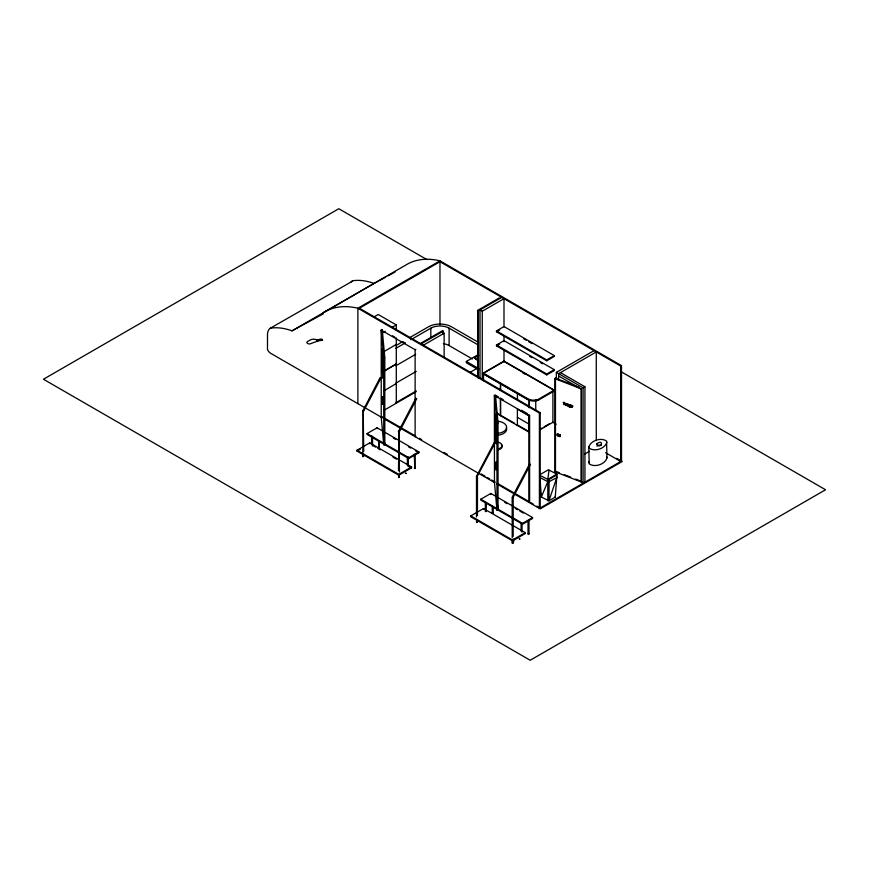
<?xml version="1.0" encoding="UTF-8"?>
<svg xmlns="http://www.w3.org/2000/svg" width="869" height="869" viewBox="0 0 869 869"><rect width="100%" height="100%" fill="white"/><g stroke="black" fill="none" stroke-linecap="round" stroke-linejoin="round"><path stroke-width="1.3" d="M539.931 474.659L547.644 470.205A1.151 0.663 0 0 1 549.034 470.107L556.779 474.094A1.108 0.641 0 0 1 556.779 475.006L549.132 479.427L548.936 500.816L555.258 497.166L556.779 476.766A1.108 0.641 0 0 1 556.779 477.668L548.936 500.816L541.224 496.981L541.148 493.885M566.675 404.682L566.479 405.258M565.274 404.172L566.154 403.661M547.818 500.816L547.785 479.427L549.034 470.107M588.813 447.046C590.714 440.54 601.076 437.161 606.562 441.061L606.964 457.909C605.074 464.415 594.7 467.783 589.225 463.894L588.813 447.046L589.225 448.165C594.7 452.054 605.074 448.686 606.964 442.18M588.813 462.775L589.03 461.493M566.675 405.486L566.925 404.487A1.369 0.923 49.4 0 0 566.784 404.052L566.707 403.933M363.709 410.82L362.786 410.874L363.557 411.2L381.046 377.885M363.687 456.529L362.829 456.464M378.526 447.546L379.481 447.546M398.48 470.661L399.012 431.263L399.436 472.008M399.436 431.567L398.447 431.524L415.914 398.198M398.48 477.331L399.436 477.331M414.296 468.228L415.252 468.228M476.494 516.925L476.494 476.418L477.374 476.299L476.918 476.723M476.494 522.247L477.45 522.247M493.223 506.855L493.223 513.275L492.343 513.09M512.982 497.6C512.493 497.383 512.297 496.601 513.003 497.622L530.492 464.307M512.221 543.006L513.177 543.006M528.037 533.892L528.993 533.892L528.037 533.957L528.037 521.183M539.931 477.559L547.785 481.643L541.333 497.068L540.116 480.155M362.84 410.852L380.198 377.439M416.762 398.643L399.273 431.969L398.795 431.687M494.559 441.919L476.451 476.429L477.027 476.766L494.776 443.548M529.655 463.861L512.167 497.187L512.221 537.672M575.691 479.091L582.013 481.556L581.437 482.056L554.9 471.715L554.9 378.623L555.476 378.124L579.482 387.476M563.221 402.575L564.785 403.183L564.133 402.923C564.969 407.767 561.885 399.849 564.807 402.934M563.872 404.661L563.894 402.803M567.251 403.879C567.783 403.466 567.207 408.68 568 404.172M568.641 404.454L568.641 406.29L569.586 406.855L568.38 406.41L568.38 404.357L568.402 406.388M569.923 404.954L571.107 405.388L570.183 405.28L571.052 406.236L570.183 406.149L570.183 406.888L571.085 407.463L569.923 407.007L569.945 404.932L571.107 405.388M571.291 405.486C574.235 404.628 571.074 410.19 571.965 405.953L571.291 405.486L572.888 406.073M557.322 433.968L560.092 434.902L559.973 436.607L557.322 435.586L557.322 433.968L560.092 434.902M557.322 435.586L557.442 433.87M554.9 471.715L555.476 471.226L555.476 378.124M596.807 446.069L599.154 445.069L601.087 445.352M555.258 497.166L555.258 496.416M566.251 403.531L565.1 403.542L565.556 405.236M539.931 475.343L547.785 479.427L556.779 474.094L556.779 477.668L549.034 481.687L547.785 481.643M382.414 417.815L270.683 353.303A5.572 3.215 60 0 1 267.489 349.577L267.489 334.847A14.806 8.549 60 0 1 270.259 328.243L353.303 280.687A84.25 48.642 60 0 1 374.072 283.446L385.695 277.135M323.344 312.666L405.443 265.273A110.2 63.622 60 0 1 439.975 260.841L621.509 365.643L621.509 461.048L539.399 508.452L539.399 413.036L357.876 308.234A110.2 63.622 60 0 0 323.344 312.666L323.344 313.807L291.973 330.85A84.25 48.642 60 0 0 271.204 328.091L270.259 328.243M291.973 330.85L374.072 283.446M439.975 260.841L357.876 308.234L357.876 403.651M621.509 365.643L620.748 366.077L439.975 261.71L359.386 308.234L540.16 412.601L540.16 508.017M373.779 317.055L378.211 314.502L396.286 324.93L396.286 330.133M383.74 444.765L383.74 357.789L381.23 330.155L382.295 330.122L384.804 357.756L384.804 444.732L383.74 444.765L381.23 417.131L381.23 330.155L381.98 329.72M381.893 333.251L385.217 331.328M391.865 327.494L396.286 324.93M384.109 351.543L396.286 344.417M395.743 345.688L402.749 341.636M409.766 337.596L428.46 326.798A16.283 9.396 0 0 1 451.489 326.798L478.2 342.223M395.786 348.415L405.139 343.016M410.972 339.638L430.839 328.167A12.916 7.463 0 0 1 449.11 328.167L478.146 344.939M477.635 377.602L477.635 310.418L499.099 298.024L499.86 298.458M421.15 343.896L443.212 331.165L443.212 333.848M477.635 310.418L478.384 310.852L501.739 297.361M381.23 330.155L415.121 349.718L415.871 349.284M423.409 345.199L444.135 333.24L444.135 357.42M480.014 378.449L480.014 309.907L482.273 311.211L503.998 298.664L503.998 326.885M384.109 371.02L396.286 363.981L384.109 371.106M395.786 365.806L415.654 354.335M395.656 383.272L416.251 371.389M384.109 390.681L396.286 383.555M496.471 330.904L503.998 326.559L554.27 355.584L554.27 356.453L546.731 360.798L496.471 331.773L496.471 330.904L546.731 359.929L554.27 355.584M496.471 331.773L499.697 329.916M478.765 369.944L466.338 362.764L466.338 361.461L478.526 354.433M395.656 402.847L416.251 390.952M496.471 344.993L503.998 340.648L554.27 369.673L554.27 370.542L546.731 374.887L496.471 345.862L496.471 344.993L546.731 374.018L554.27 369.673M477.917 360.635L474.42 358.006L478.678 355.54M384.109 410.244L416.012 391.821M496.471 345.862L499.697 344.005M381.98 416.696L381.23 417.131L382.295 417.098M470.042 372.366L476.994 368.358M367.055 433.577L377.092 427.787L418.847 451.891L418.847 452.76L408.821 458.56L367.055 434.446L367.055 433.577L408.821 457.691L418.847 451.891M483.501 374.17L483.121 373.518L503.998 361.461L552.901 389.692M357.018 450.24L369.77 442.875L411.537 466.99L411.537 467.859L398.784 475.224L357.018 451.109L357.018 450.24L398.784 474.355L411.537 466.99M357.018 451.109L360.494 449.099M415.871 436.26L415.121 436.694L415.121 349.718M496.97 510.136L496.97 423.16L494.461 395.525L495.526 395.493L498.035 423.127L498.035 510.103L496.97 510.136L494.461 482.501L494.385 395.482L495.134 395.047L498.589 397.035M556.356 379.101L556.356 372.377L594.016 350.642M537.922 399.544L554.27 390.105L554.27 390.974L537.922 400.413A8.831 5.105 0 0 1 528.776 400.174L483.283 373.92L483.283 373.051L528.776 399.305A8.831 5.105 0 0 0 537.922 399.544L537.922 400.413M528.863 415.382L529.612 414.947L529.612 501.924L528.863 502.358L528.863 415.382L494.385 395.482M539.399 413.036L540.16 412.601M556.356 372.377L583.088 387.813L584.935 386.748L584.935 482.165M539.758 429.319L541.963 428.048M544.168 426.777L549.697 423.583M540.322 429.579L552.901 422.312L552.901 391.886M494.385 482.458L495.134 482.023M497.785 497.47L532.588 517.566L532.588 518.435L522.551 524.224L480.796 500.109L480.796 499.24L490.822 493.451L495.46 496.134M470.759 515.904L483.512 508.55L525.267 532.654L525.267 533.523L512.525 540.887L470.759 516.773L470.759 515.904L512.525 540.018L525.267 532.654M584.859 453.944L589.421 451.304M480.796 499.24L522.551 523.355L532.588 517.566M388.008 275.875L394.982 272.084M565.295 404.15L566.501 405.236M549.034 479.471L547.785 479.427M318.173 340.844L310.135 343.852A1.608 0.923 0 0 1 308.202 343.7L307.061 343.049A2.433 1.412 0 0 1 307.604 341.528L310.2 340.029A4.856 2.803 0 0 1 313.361 339.214L314.067 339.225A4.856 2.803 0 0 1 316.664 339.822L318.173 340.844L322.616 340.224L322.051 339.377A1.173 0.673 0 0 0 320.976 339.04L316.924 339.964M566.566 405.541L565.73 405.388M381.925 348.697L383.033 360.983L383.033 378.384L381.925 366.099L381.925 348.697L382.99 348.665M383.74 357.789L384.804 357.756M383.033 360.983L384.098 360.95M381.925 366.099L382.99 366.066L383.653 373.431M381.654 396.992L383.088 396.948L383.555 402.141L383.555 404.183L382.121 404.226L381.654 396.992L382.121 404.226M382.121 402.184L383.555 402.141M496.97 423.16L498.035 423.127M496.275 426.353L495.156 414.078L495.156 431.469L496.221 431.437L496.666 436.347M494.885 462.373L496.318 462.33L496.796 467.511L496.796 469.553L495.352 469.597L494.885 462.373L495.352 469.597M495.352 467.555L496.796 467.511M529.112 407.767L529.297 399.707A8.657 4.997 0 0 0 530.133 399.859M497.057 413.742L529.297 432.327M554.9 378.623L581.437 388.954L581.437 482.056M557.442 435.478L560.092 436.51M555.476 471.226L559.267 472.703M564.318 474.67L570.64 477.124M398.426 431.524L398.817 431.752M399.153 431.926L398.502 431.578M426.972 259.635L338.801 208.734L43.45 379.242L530.199 660.266L825.55 489.758L620.977 371.639M523.877 338.899L526.212 340.246M528.548 341.604L532.056 343.624M560.451 372.616L584.935 386.748M529.721 356.366L532.056 357.713M540.236 362.438L542.582 363.785M558.615 375.995L581.242 389.062L581.242 482.165L583.088 483.229L583.088 387.813M554.27 390.105L503.998 361.091L482.501 373.507L482.501 374.376L483.501 373.8L528.982 400.055M522.693 372.834L525.028 374.181M443.212 331.165L442.451 330.72L420.987 343.114L421.737 343.548M441.876 331.925L444.135 333.24M474.42 358.006L477.917 360.027M443.32 343.635A12.916 7.463 0 0 1 449.11 345.569L472.345 358.973M466.338 361.461L478.765 368.641M616.816 458.343L622.258 461.482L540.16 508.886L496.927 483.924M552.673 422.171L556.193 424.213M605.595 452.738L620.748 461.482L620.748 366.077M392.495 335.792L394.841 337.139M403.02 341.865L405.356 343.212M500.881 398.36L503.184 399.697M521.563 410.309L527.309 413.622M529.188 415.99L517.392 409.093L517.392 425.484M517.392 417.326L529.188 424.224M497.22 413.264L499.523 414.6M501.837 415.936L514.557 423.268M516.87 424.604L529.579 431.947M384.022 417.87L415.501 436.042M419.369 438.28L421.704 439.627M443.853 452.412L447.35 454.433M481.154 473.953L485.021 476.19M487.324 477.515L489.627 478.841M491.637 480.003L493.972 481.35M497.752 483.533L529.178 501.674M530.785 502.608L533.131 503.955M536.857 506.116L539.062 507.377M384.75 419.162L494.591 482.577M393.331 438.03L395.645 439.366M408.408 446.742L410.733 448.078M415.371 450.75L418.847 452.76M504.748 502.358L507.061 503.694M515.187 508.387L517.511 509.723M519.825 511.059L523.301 513.068M373.257 445.754L375.571 447.101M377.896 448.437L380.209 449.773M392.973 457.148L396.449 459.158M408.05 465.849L411.537 467.859M566.273 403.781L566.653 404.704M522.03 532.165L522.052 523.779M606.562 456.79L606.964 457.909M495.156 431.469L496.275 443.755L496.221 420.737M497.557 504.846L498.035 510.103M383.555 404.183L383.088 396.948M384.565 442.104L384.804 444.732M596.275 440.626L596.275 351.945L558.615 373.681L558.615 380.046M559.973 435L559.973 436.607M553.281 389.92L553.281 390.789M546.731 359.929L546.731 360.798M546.731 374.018L546.731 374.887M535.749 399.599L535.749 410.038M529.188 399.686L529.188 406.464M529.188 432.295L529.188 415.903L529.112 432.165M528.993 519.912L528.993 533.957M528.776 399.305L528.776 400.174M522.551 523.355L522.551 524.224M521.107 522.562L521.107 531.078M517.392 393.364L517.468 399.773M513.177 497.166L513.177 536.325M513.177 538.954C515.176 542.571 511.102 545.732 512.221 540.301M512.525 540.018L512.525 540.887M503.998 336.292L503.998 341.669M503.998 349.729L503.998 361.83M500.522 390.311L500.522 383.62L500.446 390.268M500.522 398.35L500.522 415.751L500.446 398.306M496.318 462.33L496.318 464.372M495.526 395.493L495.526 398.165M495.134 396.383L495.134 399.067M492.267 505.584L492.267 513.275M490.822 493.451L490.822 494.32M486.282 503.086L486.282 511.602M485.337 501.88L485.337 511.602M483.512 508.55L483.512 509.419M483.501 372.931L483.501 380.785M482.273 311.211L482.273 379.753M478.384 310.852L478.384 378.037M477.45 476.418L477.45 515.578M477.45 519.553L476.918 522.551L476.494 519.553M449.11 328.167L449.11 345.569M439.975 261.71L439.975 324.865M430.839 328.167L430.839 337.541M415.252 454.248L414.828 468.532L414.296 454.313M408.821 457.691L408.821 458.56M408.321 456.964L408.321 466.631M407.365 456.964L407.365 465.415M399.436 474.637L398.904 477.646L398.48 474.637M398.784 474.355L398.784 475.224M396.286 337.922L396.286 403.216M382.99 358.039L382.99 366.066M382.295 330.122L382.295 335.467M381.98 331.056L381.98 336.412M379.481 441.191L378.949 447.85L378.526 441.191M377.092 427.787L377.092 428.656M372.551 436.216L372.551 445.938M371.595 436.216L371.595 444.732M369.77 442.875L369.77 443.744M363.709 451.196L363.177 410.505L362.764 456.649M351.185 281.958A14.806 8.549 60 0 1 352.358 280.85M497.264 421.172A10.656 6.148 0 0 1 506.627 426.94A10.656 6.148 0 0 1 498.415 433.273M506.366 427.754A10.656 6.148 0 0 1 498.415 435.141M497.579 442.169A6.126 3.541 0 0 1 502.119 445.591A6.126 3.541 0 0 1 497.579 449.001M501.294 444.776A6.126 3.541 0 0 1 497.579 449.957M596.536 443.907C600.924 450.577 604.943 438.095 596.536 443.907M405.443 473.29L406.366 473.409L405.443 473.29M519.173 538.954L520.107 539.073L519.293 538.845"/></g></svg>
